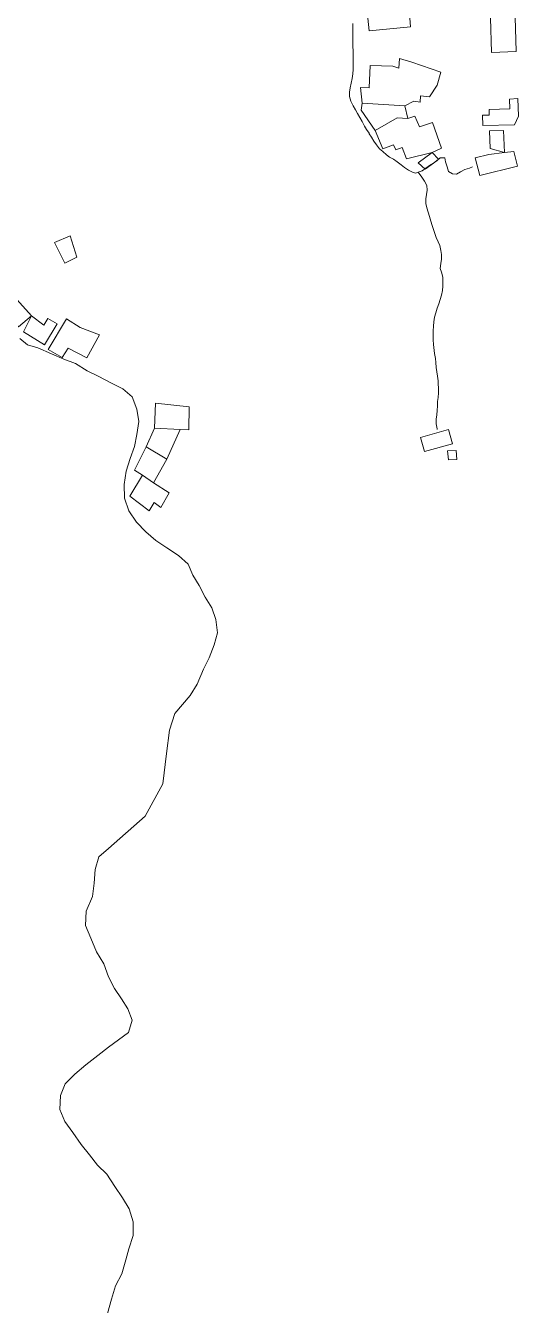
# Model space of a CAD drawing. Header units: inches. Extents: x 1138763 to 1140867, y 1050756 to 1053008.
# Drawn here: x 1139711.1 to 1139848.3, y 1051304.3 to 1051660.3 of the extents above; entities that cross this region are included whole.
import ezdxf

# ---------------------------------------------------------------- set-up
doc = ezdxf.new("R2010")
doc.units = ezdxf.units.IN
doc.header["$MEASUREMENT"] = 0
doc.layers.add('LimEdif_AM', color=44, linetype='Continuous', lineweight=5)
doc.layers.add('ViaSec_AM', color=1, linetype='Continuous', lineweight=18)

msp = doc.modelspace()

# ---------------------------------------------------------------- linework, layer by layer
at = {"layer": 'LimEdif_AM'}
for points in [[(1139817.31, 1051672), (1139818.31, 1051660), (1139806.81, 1051658.87), (1139806.44, 1051662.37), (1139805.06, 1051666.12), (1139806.94, 1051666.25), (1139806.56, 1051671), (1139817.31, 1051672)], [(1139840.81, 1051652.87), (1139840.56, 1051662.5), (1139847.44, 1051662.62), (1139847.69, 1051653.12), (1139840.81, 1051652.87)], [(1139804.81, 1051638.75), (1139804.31, 1051643.12), (1139806.81, 1051643), (1139807.06, 1051649.25), (1139813.31, 1051649), (1139815.06, 1051648.5), (1139815.19, 1051651.12), (1139818.69, 1051650.12), (1139826.69, 1051647.37), (1139825.69, 1051643.75), (1139823.56, 1051640.5), (1139821.06, 1051640.75), (1139820.94, 1051639), (1139819.19, 1051639.25), (1139816.69, 1051638), (1139804.81, 1051638.75)], [(1139816.69, 1051638), (1139817.56, 1051634.5), (1139814.56, 1051634.62), (1139808.44, 1051631.12), (1139804.56, 1051636.75), (1139804.81, 1051638.75), (1139816.69, 1051638)], [(1139838.44, 1051632.5), (1139838.31, 1051635.37), (1139840.19, 1051635.37), (1139840.19, 1051637), (1139845.94, 1051637.12), (1139845.81, 1051639.87), (1139848.19, 1051640), (1139848.31, 1051635.12), (1139847.19, 1051632.75), (1139838.44, 1051632.5)], [(1139817.56, 1051634.5), (1139819.44, 1051635.12), (1139820.81, 1051632.12), (1139824.44, 1051633.37), (1139826.94, 1051626.25), (1139824.31, 1051625), (1139817.19, 1051623.25), (1139815.94, 1051626.37), (1139814.19, 1051625.75), (1139813.56, 1051627.12), (1139810.56, 1051626), (1139808.44, 1051631.12), (1139814.56, 1051634.62), (1139817.56, 1051634.5)], [(1139844.44, 1051625), (1139840.44, 1051626.12), (1139840.31, 1051631), (1139844.19, 1051631.12), (1139844.44, 1051625)], [(1139824.31, 1051625), (1139826.06, 1051623.12), (1139824.69, 1051622), (1139822.31, 1051620.37), (1139820.44, 1051622.12), (1139824.31, 1051625)], [(1139844.44, 1051625), (1139847.06, 1051625.25), (1139848.06, 1051621.25), (1139837.56, 1051618.62), (1139836.31, 1051623.5), (1139840.06, 1051624.5), (1139844.44, 1051625)], [(1139722.06, 1051594.25), (1139719.19, 1051600), (1139723.56, 1051601.87), (1139725.44, 1051595.87), (1139722.06, 1051594.25)], [(1139712.81, 1051579.62), (1139709.19, 1051576.5), (1139703.44, 1051582.87), (1139707.06, 1051586), (1139712.81, 1051579.62)], [(1139712.81, 1051579.62), (1139716.19, 1051577), (1139717.31, 1051578.87), (1139719.94, 1051577.37), (1139716.44, 1051571.5), (1139710.56, 1051575.12), (1139712.81, 1051579.62)], [(1139728.19, 1051567.87), (1139722.94, 1051570.62), (1139721.31, 1051568), (1139717.44, 1051570.25), (1139722.56, 1051578.75), (1139726.31, 1051576.37), (1139731.69, 1051574.25), (1139728.19, 1051567.87)], [(1139754.19, 1051548), (1139747.06, 1051548.37), (1139747.31, 1051555.25), (1139756.69, 1051554.25), (1139756.56, 1051547.87), (1139754.19, 1051548)], [(1139754.19, 1051548), (1139750.44, 1051539.75), (1139744.69, 1051543.12), (1139747.06, 1051548.37), (1139754.19, 1051548)], [(1139822.19, 1051541.87), (1139821.06, 1051545.75), (1139828.81, 1051548), (1139829.94, 1051544), (1139822.19, 1051541.87)], [(1139750.44, 1051539.75), (1139746.69, 1051533.12), (1139743.69, 1051535.25), (1139741.44, 1051536.62), (1139744.69, 1051543.12), (1139750.44, 1051539.75)], [(1139828.81, 1051539.5), (1139828.56, 1051542), (1139830.94, 1051542.12), (1139831.19, 1051539.62), (1139828.81, 1051539.5)], [(1139746.69, 1051533.12), (1139751.06, 1051530.37), (1139748.81, 1051526.25), (1139746.94, 1051527.62), (1139745.56, 1051525.37), (1139740.19, 1051529.37), (1139743.69, 1051535.25), (1139746.69, 1051533.12)]]:
    msp.add_lwpolyline(points, dxfattribs=at)
at = {"layer": 'ViaSec_AM'}
for points in [[(1139802.19, 1051660.87), (1139802.19, 1051659.62), (1139802.19, 1051658.37), (1139802.19, 1051657.12), (1139802.19, 1051654.5), (1139802.31, 1051653.25), (1139802.31, 1051652), (1139802.31, 1051650.62), (1139802.31, 1051649.37), (1139802.31, 1051648.12), (1139802.19, 1051646.87), (1139802.06, 1051645.62), (1139801.44, 1051643), (1139801.31, 1051641.75), (1139801.31, 1051640.62), (1139801.69, 1051639.25), (1139802.31, 1051638), (1139802.94, 1051636.87), (1139803.56, 1051635.87), (1139804.19, 1051634.75), (1139804.81, 1051633.62), (1139805.44, 1051632.37), (1139806.06, 1051631.37), (1139806.81, 1051630.37), (1139806.81, 1051630.25), (1139807.44, 1051629.25), (1139808.06, 1051628.12), (1139808.81, 1051627.12), (1139809.69, 1051626), (1139810.56, 1051625.25), (1139811.56, 1051624.37), (1139812.44, 1051623.75), (1139813.56, 1051623.12), (1139814.56, 1051622.37), (1139815.69, 1051621.62), (1139816.56, 1051620.87), (1139817.69, 1051620.12), (1139818.81, 1051619.5), (1139819.69, 1051619.25), (1139820.44, 1051619.5), (1139821.44, 1051618.12), (1139822.19, 1051617), (1139822.81, 1051615.87), (1139822.94, 1051614.5), (1139822.69, 1051613.37), (1139822.56, 1051612.12), (1139822.56, 1051610.87), (1139822.81, 1051609.62), (1139823.19, 1051608.37), (1139823.56, 1051607.25), (1139823.94, 1051605.87), (1139824.31, 1051604.75), (1139824.69, 1051603.62), (1139825.44, 1051601.37), (1139825.94, 1051600.12), (1139826.44, 1051599.12), (1139826.69, 1051597.75), (1139826.94, 1051596.62), (1139826.94, 1051595.37), (1139826.69, 1051594.12), (1139826.56, 1051592.75), (1139826.94, 1051591.75), (1139827.31, 1051590.37), (1139827.31, 1051589.25), (1139827.31, 1051587.87), (1139827.19, 1051586.62), (1139826.94, 1051585.37), (1139826.56, 1051584.12), (1139826.19, 1051582.87), (1139825.69, 1051581.75), (1139825.31, 1051580.37), (1139824.94, 1051579.25), (1139824.81, 1051577.87), (1139824.69, 1051576.75), (1139824.56, 1051575.37), (1139824.56, 1051574), (1139824.56, 1051572.87), (1139824.69, 1051571.62), (1139824.94, 1051569.12), (1139825.19, 1051567.75), (1139825.31, 1051566.62), (1139825.44, 1051565.25), (1139825.56, 1051564), (1139825.81, 1051562.75), (1139825.94, 1051561.5), (1139825.94, 1051560.75), (1139826.06, 1051559.37), (1139826.06, 1051558.12), (1139825.94, 1051556.87), (1139825.81, 1051555.75), (1139825.81, 1051554.5), (1139825.69, 1051553.25), (1139825.56, 1051552), (1139825.44, 1051550.87), (1139825.44, 1051549.5), (1139825.69, 1051548.12), (1139825.69, 1051548)], [(1139820.44, 1051619.5), (1139821.56, 1051619.87), (1139822.56, 1051620.62), (1139823.56, 1051621.37), (1139824.69, 1051622), (1139825.69, 1051622.75), (1139826.56, 1051623.5), (1139827.81, 1051623.5), (1139828.06, 1051622.37), (1139828.44, 1051621), (1139828.81, 1051619.75), (1139829.94, 1051619.12), (1139831.06, 1051619), (1139832.19, 1051619.62), (1139833.44, 1051620.25), (1139834.69, 1051620.62), (1139835.56, 1051621)], [(1139733.93, 1051302.04), (1139735.09, 1051306.06), (1139736.15, 1051309.79), (1139737.89, 1051313.1), (1139738.99, 1051316.96), (1139739.91, 1051320.05), (1139741.1, 1051323.74), (1139741.07, 1051327.53), (1139739.93, 1051331.16), (1139738.09, 1051334.27), (1139735.93, 1051337.42), (1139733.77, 1051340.79), (1139731.19, 1051343.36), (1139728.88, 1051346.21), (1139726.62, 1051349.08), (1139724.27, 1051352.4), (1139722.02, 1051355.45), (1139720.69, 1051358.81), (1139720.82, 1051362.67), (1139722.13, 1051365.93), (1139724.88, 1051368.63), (1139727.88, 1051371.24), (1139731.25, 1051373.84), (1139734.17, 1051376.14), (1139737.03, 1051378.15), (1139739.82, 1051380.2), (1139740.76, 1051383.64), (1139739.58, 1051386.8), (1139737.79, 1051389.56), (1139735.84, 1051392.47), (1139734.2, 1051395.75), (1139732.9, 1051399.37), (1139730.86, 1051402.71), (1139729.31, 1051406.43), (1139727.8, 1051410.02), (1139727.97, 1051413.97), (1139729.76, 1051418.05), (1139730.21, 1051421.77), (1139730.49, 1051425.53), (1139731.51, 1051429.11), (1139734.18, 1051431.37), (1139744.4, 1051440.4), (1139749.36, 1051449.38), (1139750.31, 1051457.88), (1139751.16, 1051464.3), (1139752.67, 1051468.98), (1139756.92, 1051473.94), (1139758.89, 1051477.13), (1139760.61, 1051481.28), (1139762.24, 1051484.43), (1139763.6, 1051488.05), (1139764.52, 1051491.42), (1139764.11, 1051495.09), (1139762.97, 1051498.34), (1139761.13, 1051501.32), (1139759.46, 1051504.54), (1139757.72, 1051507.46), (1139756.36, 1051510.53), (1139753.71, 1051512.89), (1139750.41, 1051515.01), (1139747.37, 1051517.1), (1139744.6, 1051519.53), (1139741.98, 1051522.18), (1139739.83, 1051525.29), (1139738.68, 1051528.82), (1139738.56, 1051532.65), (1139739.16, 1051536.37), (1139740.23, 1051539.92), (1139741.47, 1051543.19), (1139742.13, 1051546.55), (1139742.64, 1051550.16), (1139742.11, 1051553.59), (1139740.77, 1051557.06), (1139738.19, 1051559.31), (1139734.89, 1051560.92), (1139731.48, 1051562.72), (1139728.27, 1051564.3), (1139724.99, 1051566.35), (1139721.81, 1051567.5), (1139718.32, 1051568.97), (1139714.53, 1051570.72), (1139711.7, 1051571.49), (1139709.49, 1051573.26)]]:
    msp.add_lwpolyline(points, dxfattribs=at)

doc.saveas('drawing.dxf')
